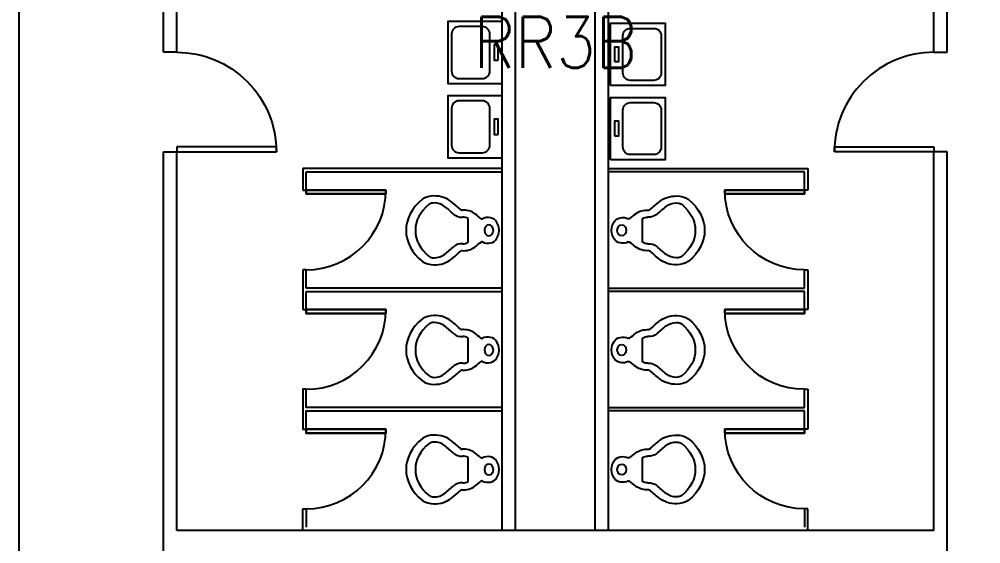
# Model space of a CAD drawing. Header units: inches. Extents: x -460 to 10305, y -938 to 5356.
# Drawn here: x 6000.6 to 6290, y 2279.1 to 2437.1 of the extents above; entities that cross this region are included whole.
import ezdxf
from ezdxf.enums import TextEntityAlignment as Align

# ---------------------------------------------------------------- set-up
doc = ezdxf.new("R2010")
doc.units = ezdxf.units.IN
doc.header["$MEASUREMENT"] = 0
doc.set_wipeout_variables(frame=1)
for name, color, linetype in [('01-0263-03-DWG-BFP-ARCH$0$SP-DOORS', 5, 'Continuous'), ('01-0263-03-DWG-BFP-ARCH$0$SP-FIXT', 35, 'Continuous'), ('01-0263-03-DWG-BFP-ARCH$0$SP-PART', 190, 'Continuous'), ('01-0263-03-DWG-BFP-ARCH$0$SP-RMNO', 7, 'Continuous'), ('01-0263-03-DWG-BFP-ARCH$0$SP-ROOM', 7, 'Continuous'), ('01-0263-03-DWG-BFP-ARCH$0$SP-WALL', 7, 'Continuous'), ('T-Comm-Path', 40, 'Continuous')]:
    doc.layers.add(name, color=color, linetype=linetype)
doc.layers.get('01-0263-03-DWG-BFP-ARCH$0$SP-ROOM').off()
doc.styles.add('01-0263-03-DWG-BFP-ARCH$0$ROMANS', font='ROMANS.shx', dxfattribs={"width": 0.9})

# ---------------------------------------------------------------- blocks, each defined once
blk = doc.blocks.new('01-0263-03-DWG-BFP-ARCH$0$AE141')
for p, q in [((0.5, 0), (0.451, 0)), ((0.451, 0), (0.451, -1)), ((0.5, -1), (0.451, -1))]:
    blk.add_line(p, q)
blk.add_arc((0.5, 0), 1, 180, 270)
at = {"linetype": 'Continuous'}
for points in [[(0.451, 0), (0.451, -1), (0.451, -1, 1), (0.451, 0, 1)], [(0.5, 0, 1), (0.5, -1, 1), (0.451, -1, 1), (0.451, 0, 1)], [(0.5, 0), (0.5, 0, 1), (0.451, 0, 1), (0.451, 0)], [(0.5, 0), (0.5, -1), (0.451, -0.999), (0.451, 0)], [(0.5, 0), (0.5, -1), (0.5, -1, 1), (0.5, 0, 1)], [(0.5, -1), (0.5, -1, 1), (0.451, -1, 1), (0.451, -0.999)]]:
    blk.add_3dface(points, dxfattribs=at)
blk = doc.blocks.new('01-0263-03-DWG-BFP-ARCH$0$DOR00')
at = {"color": 0}
for p, q in [((0, 1), (0, 0)), ((1, 0), (1, 1))]:
    blk.add_line(p, q, dxfattribs=at)
blk = doc.blocks.new('01-0263-03-DWG-BFP-ARCH$0$DOR01')
at = {"color": 0}
for p, q in [((1, 1), (0, 1)), ((0, 1), (0, 0)), ((1, 0), (1, 1)), ((0, 0), (1, 0))]:
    blk.add_line(p, q, dxfattribs=at)
blk = doc.blocks.new('01-0263-03-DWG-BFP-ARCH$0$AE131')
for points in [[(0.033, 0, 0.094881), (0.06, -0.116, 0.46744), (0.213, -0.16, -0.365617), (0.226, -0.161, 0.00073), (0.295, -0.233, 0.229331), (0.434, -0.284, -0.24614), (0.443, -0.287, 0.007369), (0.546, -0.405, 0.217549), (0.735, -0.487, 0.180057), (0.857, -0.439, 0.396361), (0.857, 0.452, 0.180057), (0.735, 0.5, 0.217549), (0.546, 0.418, 0.007369), (0.443, 0.301, -0.24614), (0.434, 0.297, 0.229331), (0.295, 0.246, 0.00073), (0.226, 0.174, -0.365617), (0.213, 0.173, 0.46744), (0.06, 0.129, 0.094881), (0.033, 0.013, 0.019983)], [(0.367, 0.177, 0.00073), (0.367, -0.163, 0.229331), (0.424, -0.184, -0.24614), (0.519, -0.223, 0.007369), (0.62, -0.338, 0.217549), (0.733, -0.387, 0.169503), (0.787, -0.367, 0.391333), (0.787, 0.38, 0.169503), (0.733, 0.4, 0.217549), (0.62, 0.351, 0.007369), (0.519, 0.236, -0.24614), (0.424, 0.198, 0.229331), (0.367, 0.177)], [(0.143, 0.085), (0.126, 0.08, 0.106977), (0.109, 0.062, 0.074618), (0.098, 0.035), (0.095, 0.006), (0.099, -0.025, 0.074618), (0.109, -0.049, 0.106977), (0.126, -0.067), (0.143, -0.072), (0.16, -0.067, 0.106977), (0.176, -0.049, 0.074618), (0.186, -0.025), (0.19, 0.006), (0.186, 0.038, 0.074618), (0.176, 0.062, 0.106977), (0.16, 0.08)]]:
    blk.add_lwpolyline(points, format="xyb", close=True)
blk = doc.blocks.new('01-0263-03-DWG-BFP-ARCH$0$S')
for p, q in [((21.33, 20.6, 36), (7.01, 20.6, 36)), ((4.13, 17.72, 36), (4.13, 8.71, 36)), ((24.21, 8.71, 36), (24.21, 17.72, 36)), ((7.01, 5.83, 36), (21.33, 5.83, 36))]:
    blk.add_line(p, q)
at = {"elevation": 36}
for points in [[(2.17, 1.07), (26.17, 1.07), (26.17, 22.07), (2.17, 22.07)], [(11.23, 2.65), (17.11, 2.65), (17.11, 4.11), (11.23, 4.11)]]:
    blk.add_lwpolyline(points, close=True, dxfattribs=at)
for centre, start, end in [((7.01, 17.72, 36), 90, 180), ((21.33, 17.72, 36), 0, 90), ((7.01, 8.71, 36), 180, 270), ((21.33, 8.71, 36), 270, 0)]:
    blk.add_arc(centre, 2.88, start, end)
blk = doc.blocks.new('01-0263-03-DWG-BFP-ARCH$0$FMGRM1')
at = {"style": '01-0263-03-DWG-BFP-ARCH$0$ROMANS', "width": 0.9}
for tag, p in [('RMAREA', (0, -0.2836)), ('DATA1', (0, -0.443)), ('DATA2', (0, -0.6024)), ('DATA3', (0, -0.7618)), ('DATA4', (0, -0.9213)), ('DATA5', (0, -1.0807))]:
    blk.add_attdef(tag, text='', height=0.1172, dxfattribs=at).set_placement(p, align=Align.CENTER)
at = {"linetype": 'Continuous'}
blk.add_wipeout([(-0.375, -0.125), (0.375, -0.125), (0.375, 0.125), (-0.375, 0.125)], dxfattribs=at)
at = {"layer": '01-0263-03-DWG-BFP-ARCH$0$SP-RMNO', "style": '01-0263-03-DWG-BFP-ARCH$0$ROMANS', "width": 0.9}
blk.add_attdef('RMNUMB', text='', height=0.16, dxfattribs=at).set_placement((0, 0), align=Align.MIDDLE)
blk = doc.blocks.new('01-0263-03-DWG-BFP-ARCH', base_point=(1295.15, 1353.42))
at = {"layer": '01-0263-03-DWG-BFP-ARCH$0$SP-DOORS', "color": 4}
for points in [[(3307.16, 1831.43, -0.414214), (3337.16, 1801.43, -0.414214)], [(3535.16, 1831.43, 0.414214), (3505.16, 1801.43, 0.414214)]]:
    blk.add_lwpolyline(points, format="xyb", dxfattribs=at)
at = {"layer": '01-0263-03-DWG-BFP-ARCH$0$SP-PART'}
for p, q in [((3345.16, 1796.43), (3345.16, 1789.93)), ((3405.16, 1796.43), (3345.16, 1796.43)), ((3346.16, 1795.43), (3405.16, 1795.43)), ((3346.16, 1789.93), (3346.16, 1795.43)), ((3437.16, 1796.43), (3497.16, 1796.43)), ((3496.16, 1795.43), (3437.16, 1795.43)), ((3496.16, 1789.93), (3496.16, 1795.43)), ((3497.16, 1796.43), (3497.16, 1789.93)), ((3345.16, 1789.93), (3346.16, 1789.93)), ((3497.16, 1789.93), (3496.16, 1789.93)), ((3345.16, 1765.93), (3345.16, 1753.93)), ((3346.16, 1765.93), (3345.16, 1765.93)), ((3346.16, 1760.43), (3346.16, 1765.93)), ((3496.16, 1765.93), (3497.16, 1765.93)), ((3496.16, 1760.43), (3496.16, 1765.93)), ((3497.16, 1765.93), (3497.16, 1753.93)), ((3405.16, 1760.43), (3346.16, 1760.43)), ((3437.16, 1760.43), (3496.16, 1760.43)), ((3497.16, 1760.43), (3497.16, 1753.93)), ((3346.16, 1759.43), (3405.16, 1759.43)), ((3346.16, 1753.93), (3346.16, 1759.43)), ((3496.16, 1759.43), (3437.16, 1759.43)), ((3496.16, 1753.93), (3496.16, 1759.43)), ((3345.16, 1753.93), (3346.16, 1753.93)), ((3497.16, 1753.93), (3496.16, 1753.93)), ((3496.16, 1724.43), (3496.16, 1729.93)), ((3496.16, 1729.93), (3497.16, 1729.93)), ((3497.16, 1729.93), (3497.16, 1717.93)), ((3437.16, 1724.43), (3496.16, 1724.43)), ((3437.16, 1723.43), (3437.16, 1724.43)), ((3496.16, 1723.43), (3437.16, 1723.43)), ((3496.16, 1717.93), (3496.16, 1723.43)), ((3497.16, 1717.93), (3496.16, 1717.93)), ((3345.16, 1687.43), (3345.16, 1693.93)), ((3345.16, 1693.93), (3346.16, 1693.93)), ((3346.16, 1693.93), (3346.16, 1688.43)), ((3496.16, 1693.93), (3496.16, 1688.43)), ((3497.16, 1693.93), (3496.16, 1693.93)), ((3497.16, 1687.43), (3497.16, 1693.93))]:
    blk.add_line(p, q, dxfattribs=at)
blk.add_lwpolyline([(3405.16, 1724.43), (3346.16, 1724.43), (3346.16, 1729.93), (3345.16, 1729.93), (3345.16, 1717.93), (3346.16, 1717.93), (3346.16, 1723.43), (3405.16, 1723.43), (3405.16, 1724.43)], dxfattribs=at)
at = {"layer": '01-0263-03-DWG-BFP-ARCH$0$SP-WALL'}
for p, q in [((3303.16, 1831.43), (3303.16, 2093.43)), ((3307.16, 1831.43), (3307.16, 2093.43)), ((3535.16, 1831.43), (3535.16, 2015.43)), ((3539.16, 1831.43), (3539.16, 2015.43)), ((3405.16, 1687.43), (3405.16, 1911.43)), ((3409.16, 1687.43), (3409.16, 1907.43)), ((3433.16, 1687.43), (3433.16, 1907.43)), ((3437.16, 1687.43), (3437.16, 1907.43)), ((3303.16, 1649.43), (3303.16, 1801.43)), ((3307.16, 1687.43), (3307.16, 1801.43)), ((3535.16, 1687.43), (3535.16, 1801.43)), ((3539.16, 1631.43), (3539.16, 1801.43)), ((3535.16, 1687.43), (3307.16, 1687.43))]:
    blk.add_line(p, q, dxfattribs=at)
at = {"layer": '01-0263-03-DWG-BFP-ARCH$0$SP-DOORS', "xscale": -30, "yscale": -1.5, "zscale": 30, "rotation": 180}
blk.add_blockref('01-0263-03-DWG-BFP-ARCH$0$DOR01', (3307.16, 1801.43), dxfattribs=at)
at = {"layer": '01-0263-03-DWG-BFP-ARCH$0$SP-DOORS', "xscale": -30, "yscale": 1.5, "zscale": 30}
blk.add_blockref('01-0263-03-DWG-BFP-ARCH$0$DOR01', (3535.16, 1801.43), dxfattribs=at)
at = {"layer": '01-0263-03-DWG-BFP-ARCH$0$SP-FIXT'}
for name, p, xscale, yscale, zscale, rotation in [('01-0263-03-DWG-BFP-ARCH$0$S', (3405.99, 1820.28, -28.08), 0.78, 0.78, 0.78, 90), ('01-0263-03-DWG-BFP-ARCH$0$S', (3436.96, 1819.74, 7.92), -0.78, 0.78, 0.78, 270), ('01-0263-03-DWG-BFP-ARCH$0$S', (3405.99, 1797.93, -28.08), 0.78, 0.78, 0.78, 90), ('01-0263-03-DWG-BFP-ARCH$0$S', (3436.96, 1797.39, 7.92), -0.78, 0.78, 0.78, 270), ('01-0263-03-DWG-BFP-ARCH$0$AE131', (3405.16, 1777.93, -12), 28, 21, 17, 180.0000015352344), ('01-0263-03-DWG-BFP-ARCH$0$AE131', (3437.16, 1777.93, -12), -28, 21, 17, 179.9999984647656), ('01-0263-03-DWG-BFP-ARCH$0$AE131', (3405.16, 1741.93, -12), 28, 21, 17, 180.0000015352344), ('01-0263-03-DWG-BFP-ARCH$0$AE131', (3437.16, 1741.93, -12), -28, 21, 17, 179.9999984647656), ('01-0263-03-DWG-BFP-ARCH$0$AE131', (3405.16, 1705.93, -12), 28, 21, 17, 180.0000015352344), ('01-0263-03-DWG-BFP-ARCH$0$AE131', (3437.16, 1705.93, -12), -28, 21, 17, 179.9999984647656)]:
    blk.add_blockref(name, p, dxfattribs=dict(at, xscale=xscale, yscale=yscale, zscale=zscale, rotation=rotation))
at = {"layer": '01-0263-03-DWG-BFP-ARCH$0$SP-PART', "yscale": 24, "zscale": 60}
for p, xscale, rotation in [((3346.16, 1777.93), 24, 90.00000153523457), ((3496.16, 1777.93), -24, 269.9999984647654), ((3346.16, 1741.93), 24, 90.00000153523457), ((3496.16, 1741.93), -24, 269.9999984647654), ((3346.16, 1705.93), 24, 90.00000153523457), ((3496.16, 1705.93), -24, 269.9999984647654)]:
    blk.add_blockref('01-0263-03-DWG-BFP-ARCH$0$AE141', p, dxfattribs=dict(at, xscale=xscale, rotation=rotation))
at = {"layer": '01-0263-03-DWG-BFP-ARCH$0$SP-WALL', "xscale": -30, "zscale": 30, "rotation": 270}
for p, yscale in [((3307.16, 1801.43), -4), ((3535.16, 1801.43), 4)]:
    blk.add_blockref('01-0263-03-DWG-BFP-ARCH$0$DOR00', p, dxfattribs=dict(at, yscale=yscale))
at = {"layer": '01-0263-03-DWG-BFP-ARCH$0$SP-ROOM'}
ref = blk.add_blockref('01-0263-03-DWG-BFP-ARCH$0$FMGRM1', (3421.16, 1834.43), dxfattribs=dict(at, xscale=96, yscale=96, zscale=96))
ref.add_attrib('RMNUMB', 'RR3B', dxfattribs={"layer": '01-0263-03-DWG-BFP-ARCH$0$SP-RMNO', "height": 15.36, "style": '01-0263-03-DWG-BFP-ARCH$0$ROMANS', "width": 0.9}).set_placement((3421.16, 1834.43), align=Align.MIDDLE)

msp = doc.modelspace()

# ---------------------------------------------------------------- block references
msp.add_blockref('01-0263-03-DWG-BFP-ARCH', (4035.95, 1949.11))

# ---------------------------------------------------------------- next in the draw order: linework, layer by layer
at = {"layer": 'T-Comm-Path'}
msp.add_lwpolyline([(6275.95, 2634.39), (6320.68, 2634.39), (6320.68, 2136.39), (6000.55, 2136.39), (6000.55, 2555.61), (6008.66, 2555.61)], dxfattribs=at)

doc.saveas('drawing.dxf')
